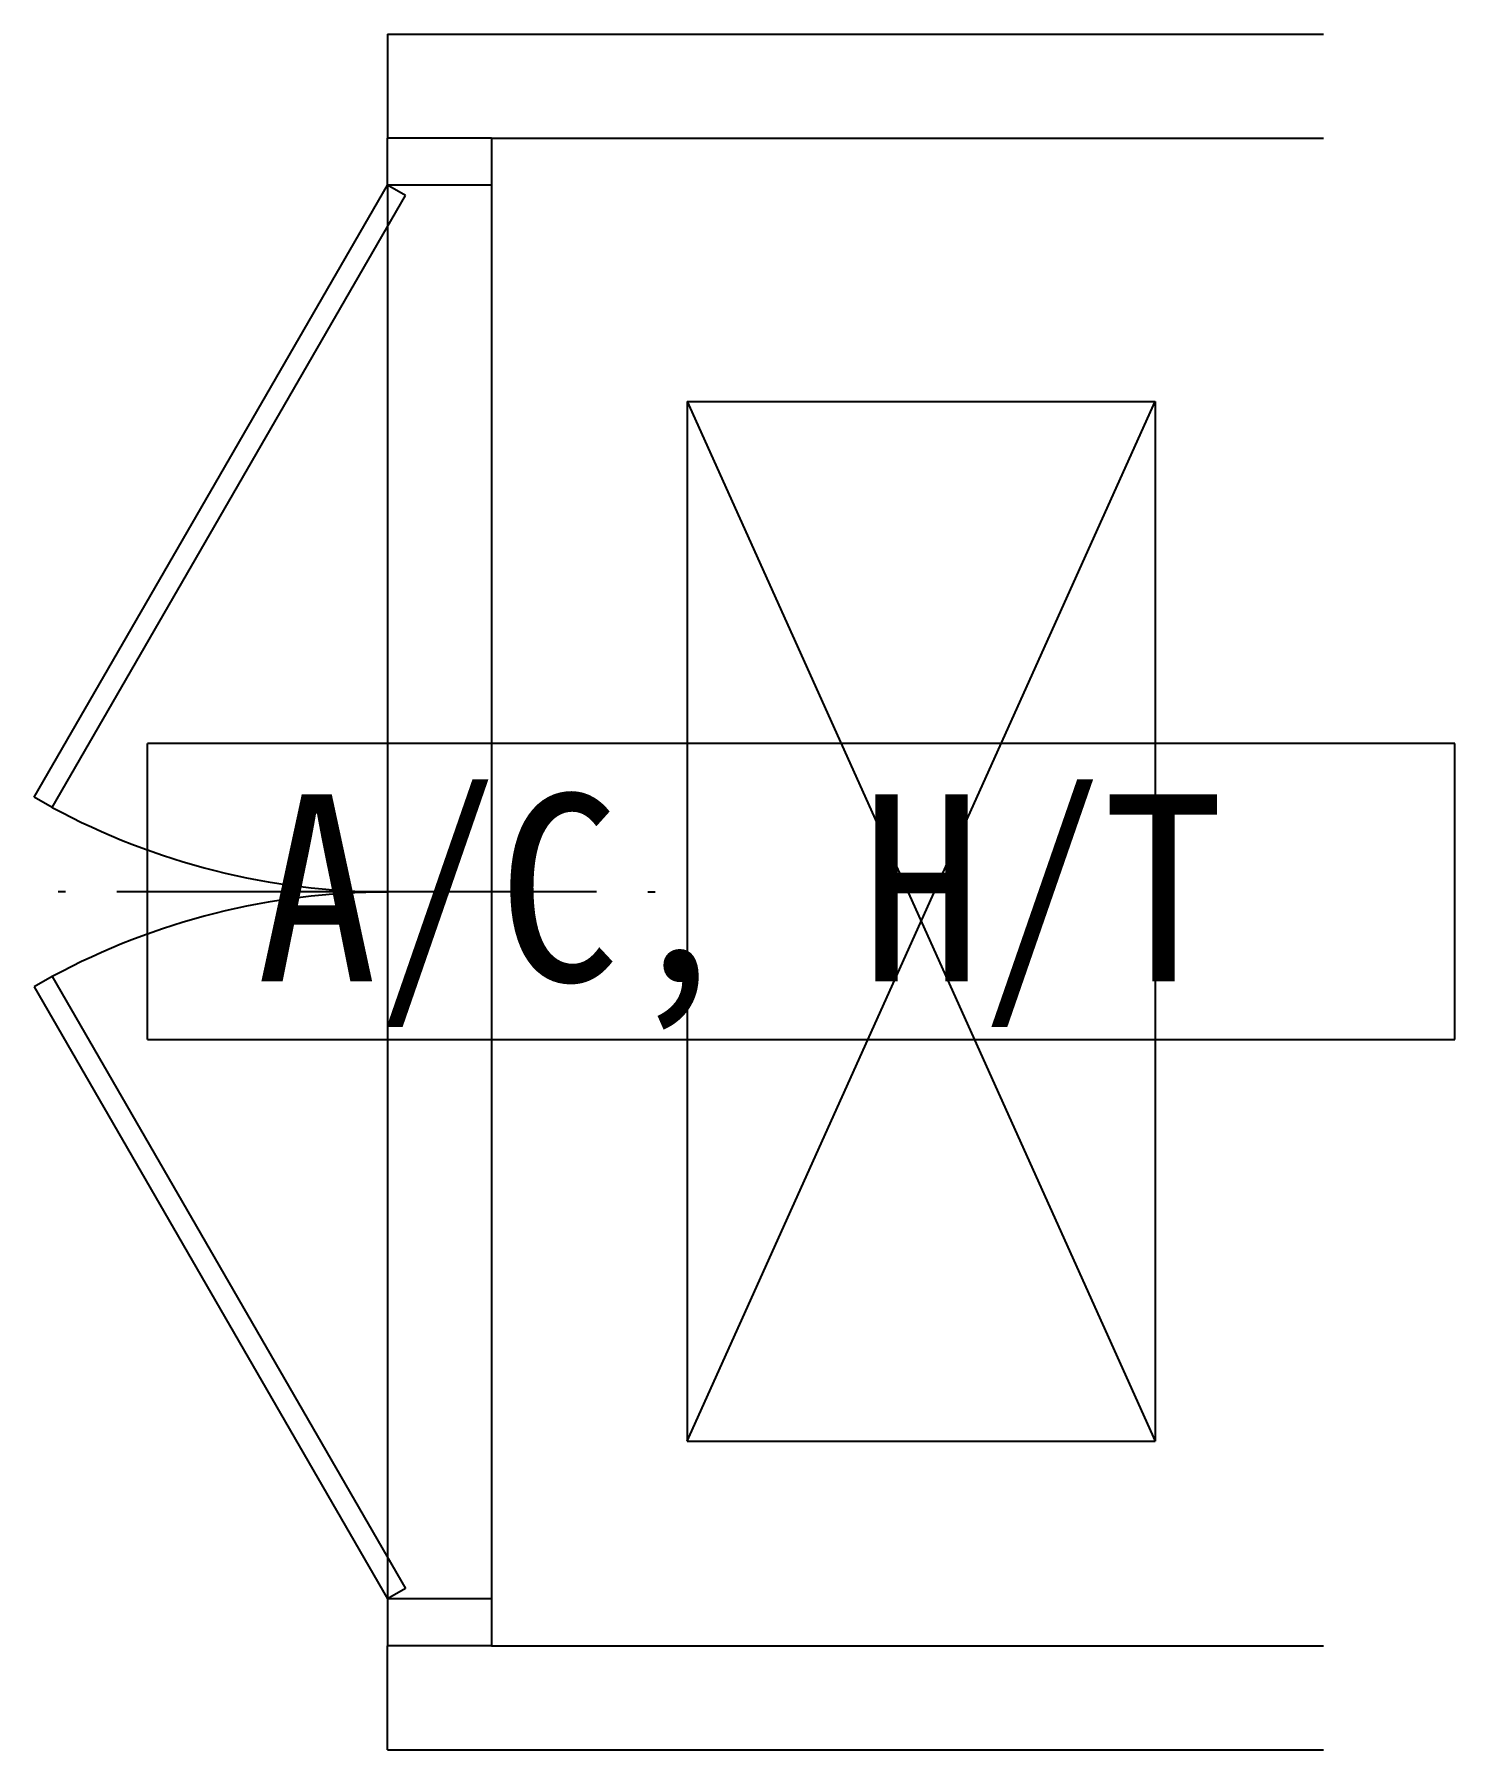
# Model space of a CAD drawing. Header units: inches. Extents: x -1249499 to 290957, y -589671 to 1013543.
# Drawn here: x -1239835 to -1238469, y 248156 to 249806 of the extents above; entities that cross this region are included whole.
import ezdxf

# ---------------------------------------------------------------- set-up
doc = ezdxf.new("R2010")
doc.units = ezdxf.units.IN
doc.header["$MEASUREMENT"] = 0
for name, color, linetype in [('DOOR', 4, 'Continuous'), ('text', 7, 'Continuous'), ('WALL', 2, 'Continuous')]:
    doc.layers.add(name, color=color, linetype=linetype)
doc.styles.get("Standard").update_dxf_attribs({"font": 'DotumChe.ttf'})

msp = doc.modelspace()

# ---------------------------------------------------------------- linework, layer by layer
at = {"color": 4}
for p, q in [((-1239495.647088746, 249661.0000007833), (-1239495.647088746, 248301.0000007833)), ((-1239395.647088746, 249661.0000007833), (-1239395.647088746, 248301.0000007833)), ((-1239818.17949003, 249062.3574946729), (-1239835.499998105, 249072.3574946729)), ((-1239805.458496213, 248981.0000007834), (-1239812.395205586, 248981.0000007834)), ((-1239294.87019267, 248981.0000007834), (-1239755.987688649, 248981.0000007834)), ((-1239818.17949003, 248899.6425068938), (-1239835.499998105, 248889.6425068938))]:
    msp.add_line(p, q, dxfattribs=at)
at = {"color": 3}
for p, q in [((-1239207.478017503, 249452.7373212768), (-1239207.478017503, 248452.7373212768)), ((-1239207.478017503, 249452.7373212768), (-1238757.478017503, 249452.7373212768)), ((-1239207.478017503, 248452.7373212768), (-1238757.478017503, 249452.7373212768)), ((-1239207.478017503, 249452.7373212768), (-1238757.478017503, 248452.7373212768)), ((-1238757.478017503, 249452.7373212768), (-1238757.478017503, 248452.7373212768)), ((-1239245.399385107, 248981.0000007834), (-1239238.462675734, 248981.0000007834)), ((-1239207.478017503, 248452.7373212768), (-1238757.478017503, 248452.7373212768))]:
    msp.add_line(p, q, dxfattribs=at)
at = {"color": 4}
for centre, start, end in [((-1239495.647088746, 249661.0000007834), 241.6854130414282, 270), ((-1239495.647088746, 248301.0000007833), 90, 118.3145869585719)]:
    msp.add_arc(centre, 680, start, end, dxfattribs=at)
at = {"layer": 'DOOR', "color": 4}
for p, q in [((-1239395.647088746, 249706.0000007833), (-1239495.647088746, 249706.0000007833)), ((-1239495.647088746, 249661.0000007833), (-1239495.647088746, 249706.0000007833)), ((-1239395.647088746, 249706.0000007833), (-1239395.647088746, 249661.0000007833)), ((-1239835.499998105, 249072.3574946729), (-1239495.647088746, 249661.0000007833)), ((-1239818.17949003, 249062.3574946729), (-1239478.32658067, 249651.0000007833)), ((-1239395.647088746, 249661.0000007833), (-1239495.647088746, 249661.0000007833)), ((-1239478.32658067, 249651.0000007833), (-1239495.647088746, 249661.0000007833)), ((-1239835.499998105, 248889.6425068938), (-1239495.647088746, 248301.0000007834)), ((-1239818.17949003, 248899.6425068938), (-1239478.32658067, 248311.0000007834)), ((-1239478.32658067, 248311.0000007834), (-1239495.647088746, 248301.0000007834)), ((-1239495.647088746, 248301.0000007833), (-1239495.647088746, 248256.0000007833)), ((-1239395.647088746, 248301.0000007833), (-1239495.647088746, 248301.0000007833)), ((-1239395.647088746, 248301.0000007833), (-1239395.647088746, 248256.0000007833)), ((-1239395.647088746, 248256.0000007833), (-1239495.647088746, 248256.0000007833))]:
    msp.add_line(p, q, dxfattribs=at)
at = {"layer": 'text', "color": 3}
msp.add_line((-1239726.539262794, 248839.2807254632), (-1239726.539262794, 249123.7004840127), dxfattribs=at)
at = {"layer": 'text', "color": 6}
for p, q in [((-1238469.313446542, 249123.7004840127), (-1239726.539262794, 249123.7004840127)), ((-1238469.313446542, 248839.2807254632), (-1238469.313446542, 249123.7004840127)), ((-1239726.539262794, 248839.2807254632), (-1238469.313446542, 248839.2807254632))]:
    msp.add_line(p, q, dxfattribs=at)
at = {"layer": 'WALL'}
for p, q in [((-1239495.647088746, 249806.0000007833), (-1238595.647088746, 249806.0000007834)), ((-1239495.647088746, 249806.0000007833), (-1239495.647088746, 249706.0000007833)), ((-1239395.647088746, 249706.0000007833), (-1238595.647088746, 249706.0000007834)), ((-1239495.647088746, 248156.0000007833), (-1239495.647088746, 248256.0000007833)), ((-1239395.647088746, 248256.0000007833), (-1238595.647088746, 248256.0000007834)), ((-1239495.647088746, 248156.0000007833), (-1238595.647088746, 248156.0000007834))]:
    msp.add_line(p, q, dxfattribs=at)

# ---------------------------------------------------------------- texts
at = {"layer": 'text', "color": 2, "linetype": 'Continuous'}
msp.add_text('A/C, H/T ', height=180, dxfattribs=at).set_placement((-1239621.988701796, 248895.0682883665))

doc.saveas('drawing.dxf')
